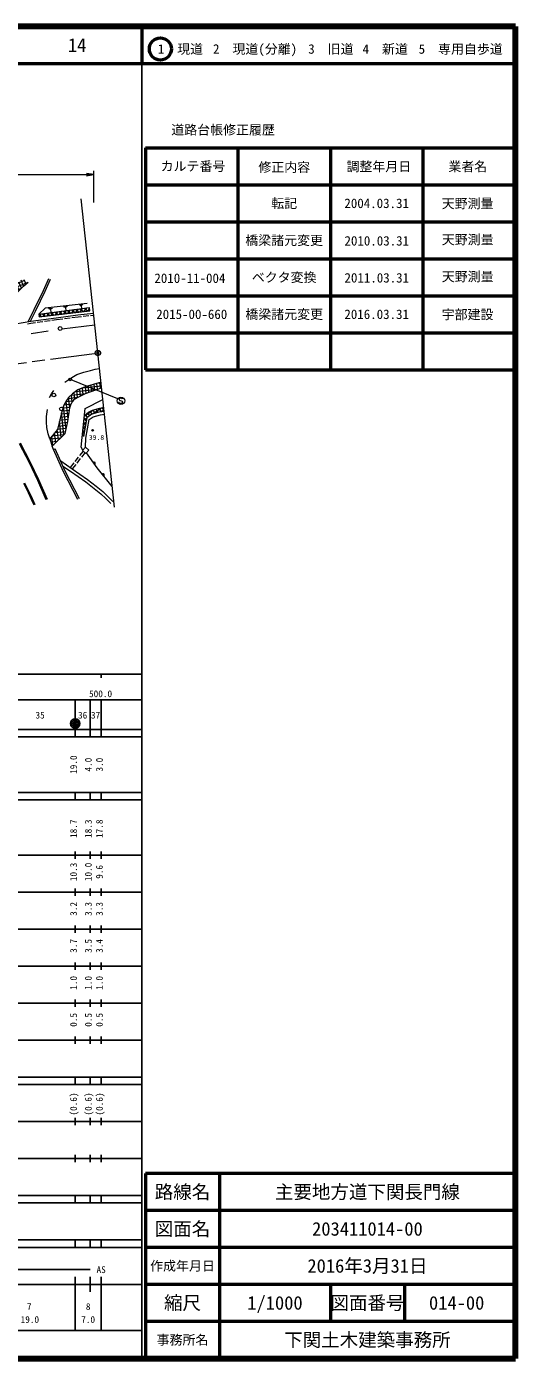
# Model space of a CAD drawing. Units: millimetres, scale not verified. Extents: x 40000 to 680000, y 20000 to 380000.
# Drawn here: x 547854 to 680000, y 20000 to 380000 of the extents above; entities that cross this region are included whole.
import ezdxf
from ezdxf.enums import TextEntityAlignment as Align

# ---------------------------------------------------------------- set-up
doc = ezdxf.new("R2010")
doc.units = ezdxf.units.MM
doc.header["$LTSCALE"] = 1000
doc.header["$PDMODE"] = 32
doc.header["$PDSIZE"] = 500
doc.linetypes.add('CHAIN', pattern=[18.5, 12, -1.5, 3.5, -1.5])
for name, color, linetype, lineweight in [('M-BMK', 2, 'CHAIN', 13), ('M-BMK-OTRS', 5, 'Continuous', 13), ('M-STR-HTXT', 7, 'Continuous', 13), ('M-STR-STRC', 7, 'Continuous', 13), ('M-TTL', 2, 'Continuous', 140), ('M-TTL-BAND', 7, 'Continuous', 25), ('M-TTL-FRAM', 2, 'Continuous', 50), ('M-TTL-LINE', 7, 'Continuous', 50), ('M-WORK', 1, 'Continuous', 13)]:
    doc.layers.add(name, color=color, linetype=linetype, lineweight=lineweight)
doc.layers.add('M-OTRS', color=6, linetype='Continuous')
doc.layers.add('M-TTL-TXT', color=7, linetype='Continuous')
doc.styles.add('ＭＳ ゴシック', font='')
doc.styles.get('ＭＳ ゴシック').set_extended_font_data('MS Gothic')

# ---------------------------------------------------------------- blocks, each defined once
blk = doc.blocks.new('open_arrow')
at = {"color": 0, "linetype": 'Continuous', "lineweight": -2}
blk.add_lwpolyline([(7.5, 1.25), (0, 0), (7.5, -1.25)], dxfattribs=at)

msp = doc.modelspace()

# ---------------------------------------------------------------- hatches: boundary and pattern name
at = {"layer": 'M-TTL-BAND'}
msp.add_hatch(color=256, dxfattribs=at).paths.add_polyline_path([(561148, 191597, 1), (560848, 191597, 1)])
at = {"layer": 'M-WORK'}
h = msp.add_hatch(dxfattribs=at)
h.set_pattern_fill('USER', color=256, style=0, pattern_type=2)
h.set_pattern_definition([(113.006, (539352, 299341), (-736.37, -312.665), []), (203.006, (539352, 299341), (312.665, -736.37), [])])
h.paths.add_polyline_path([(537328, 298451), (538449, 301228), (539791, 303724), (541670, 306730), (543468, 308878), (544971, 310273), (546742, 311822), (548262, 310910), (546991, 309837), (545220, 308065), (543109, 305757), (541516, 303646), (540425, 301105), (539759, 298975), (539656, 298969), (539667, 298796)])
h = msp.add_hatch(dxfattribs=at)
h.set_pattern_fill('USER', color=256, style=0, pattern_type=2)
h.set_pattern_definition([(52.6094, (552596, 302058), (-635.61, 485.797), []), (142.6094, (552596, 302058), (-485.797, -635.61), [])])
h.paths.add_polyline_path([(551149, 302234), (564810, 304059), (564917, 303200), (551202, 301536)])
h = msp.add_hatch(dxfattribs=at)
h.set_pattern_fill('USER', color=256, style=0, pattern_type=2)
h.set_pattern_definition([(96.1, (555576, 268685), (-795.47, -85.012), []), (186.1, (555576, 268685), (85.012, -795.47), [])])
h.paths.add_polyline_path([(554108, 268557), (556182, 271128), (557352, 275968), (557937, 277643), (558611, 278937), (559285, 279859), (560242, 280763), (561696, 281809), (563681, 282607), (567975, 283882), (568136, 282393), (563806, 280834), (561944, 279895), (560827, 279274), (560171, 278459), (559781, 277749), (559533, 276916), (558952, 273268), (558314, 270051), (554786, 266558)])
h = msp.add_hatch(dxfattribs=at)
h.set_pattern_fill('USER', color=256, style=0, pattern_type=2)
h.set_pattern_definition([(124.865, (563037, 270533), (-656.4, -457.31), []), (214.865, (563037, 270533), (457.31, -656.4), [])])
h.paths.add_polyline_path([(563221, 269212), (564116, 274220), (565499, 275248), (567768, 275869), (568831, 275959), (568709, 277092), (567325, 276808), (565623, 276294), (564595, 275780), (563471, 274909), (562903, 269190)])

# ---------------------------------------------------------------- linework, layer by layer
at = {"layer": 'M-BMK'}
msp.add_lwpolyline([(533129, 287290), (535924, 287682), (567119, 291792)], dxfattribs=at)
msp.add_circle((567119, 291792), 700, dxfattribs=at)
at = {"layer": 'M-BMK-OTRS'}
for p, q in [((567119, 291792), (562610, 333492)), ((571628, 250091), (567119, 291792))]:
    msp.add_line(p, q, dxfattribs=at)
at = {"layer": 'M-OTRS'}
msp.add_point((567119, 291792), dxfattribs=at)
at = {"layer": 'M-STR-HTXT'}
for p, q in [((423604, 340000), (566012, 340000)), ((566012, 332500), (566012, 341000))]:
    msp.add_line(p, q, dxfattribs=at)
at = {"layer": 'M-STR-STRC'}
for p, q in [((572534, 279398), (559922, 284478)), ((572897, 278444), (572858, 278554)), ((572910, 279332), (572895, 279219)), ((572895, 279219), (572980, 279036)), ((572981, 278266), (572897, 278444)), ((573039, 279471), (572910, 279332)), ((572980, 279036), (573131, 278963)), ((573084, 278193), (572981, 278266)), ((573170, 279564), (573039, 279471)), ((573230, 278118), (573084, 278193)), ((573131, 278963), (573663, 278774)), ((573336, 279597), (573170, 279564)), ((573351, 278101), (573230, 278118)), ((573452, 279581), (573336, 279597)), ((573518, 278129), (573351, 278101)), ((573596, 279508), (573452, 279581)), ((573643, 278225), (573518, 278129)), ((573706, 279434), (573596, 279508)), ((573714, 278374), (573643, 278225)), ((573663, 278774), (573744, 278602)), ((573740, 279322), (573706, 279434)), ((573744, 278602), (573714, 278374))]:
    msp.add_line(p, q, dxfattribs=at)
for centre, radius in [((559611, 284645), 350), ((573368, 278846), 1000)]:
    msp.add_circle(centre, radius, dxfattribs=at)
at = {"layer": 'M-TTL'}
for p, q in [((680000, 380000), (40000, 380000)), ((680000, 20000), (680000, 380000)), ((40000, 20000), (680000, 20000))]:
    msp.add_line(p, q, dxfattribs=at)
at = {"layer": 'M-TTL-BAND'}
for p, q in [((579000, 20000), (579000, 370000)), ((40000, 205000), (579000, 205000)), ((568000, 205000), (568000, 204000)), ((68000, 198000), (579000, 198000)), ((561000, 188000), (561000, 198000)), ((565000, 188000), (565000, 198000)), ((568000, 188000), (568000, 198000)), ((40000, 190000), (579000, 190000)), ((40000, 188000), (579000, 188000)), ((40000, 173000), (579000, 173000)), ((561000, 171000), (561000, 173000)), ((565000, 171000), (565000, 173000)), ((568000, 171000), (568000, 173000)), ((40000, 171000), (579000, 171000)), ((40000, 156000), (579000, 156000)), ((561000, 155000), (561000, 157000)), ((565000, 155000), (565000, 157000)), ((568000, 155000), (568000, 157000)), ((46000, 146000), (579000, 146000)), ((561000, 145000), (561000, 147000)), ((565000, 145000), (565000, 147000)), ((568000, 145000), (568000, 147000)), ((561000, 135000), (561000, 137000)), ((565000, 135000), (565000, 137000)), ((568000, 135000), (568000, 137000)), ((52000, 136000), (579000, 136000)), ((46000, 126000), (579000, 126000)), ((561000, 125000), (561000, 127000)), ((565000, 125000), (565000, 127000)), ((568000, 125000), (568000, 127000)), ((52000, 116000), (579000, 116000)), ((561000, 115000), (561000, 117000)), ((565000, 115000), (565000, 117000)), ((568000, 115000), (568000, 117000)), ((46000, 106000), (579000, 106000)), ((561000, 105000), (561000, 107000)), ((565000, 105000), (565000, 107000)), ((568000, 105000), (568000, 107000)), ((40000, 96000), (579000, 96000)), ((40000, 94000), (579000, 94000)), ((561000, 94000), (561000, 96000)), ((565000, 94000), (565000, 96000)), ((568000, 94000), (568000, 96000)), ((49000, 84000), (579000, 84000)), ((561000, 83000), (561000, 85000)), ((565000, 83000), (565000, 85000)), ((568000, 83000), (568000, 85000)), ((40000, 74000), (579000, 74000)), ((561000, 73000), (561000, 75000)), ((565000, 73000), (565000, 75000)), ((568000, 73000), (568000, 75000)), ((40000, 64000), (579000, 64000)), ((40000, 62000), (579000, 62000)), ((561000, 62000), (561000, 64000)), ((565000, 62000), (565000, 64000)), ((568000, 62000), (568000, 64000)), ((40000, 52000), (579000, 52000)), ((561000, 50000), (561000, 52000)), ((565000, 50000), (565000, 52000)), ((568000, 50000), (568000, 52000)), ((40000, 50000), (579000, 50000)), ((71000, 44000), (565000, 44000)), ((40000, 40000), (579000, 40000)), ((561000, 27500), (561000, 42000)), ((565000, 38000), (565000, 42000)), ((568000, 27500), (568000, 42000)), ((68000, 27500), (579000, 27500))]:
    msp.add_line(p, q, dxfattribs=at)
msp.add_lwpolyline([(561148, 191597, 1), (560848, 191597, 1)], format="xyb", close=True, dxfattribs=at)
for radius in [1250, 900, 500, 150]:
    msp.add_circle((560998, 191597), radius, dxfattribs=at)
at = {"layer": 'M-TTL-FRAM'}
for p, q in [((580000, 347197), (580000, 287197)), ((580000, 347197), (680000, 347197)), ((580000, 287197), (680000, 287197)), ((680000, 70000), (580000, 70000)), ((580000, 70000), (580000, 20000))]:
    msp.add_line(p, q, dxfattribs=at)
at = {"layer": 'M-TTL-LINE'}
for p, q in [((579000, 380000), (579000, 370000)), ((40000, 370000), (680000, 370000)), ((605000, 347197), (605000, 287197)), ((630000, 347197), (630000, 287197)), ((655000, 347197), (655000, 287197)), ((580000, 337197), (680000, 337197)), ((580000, 327197), (680000, 327197)), ((580000, 317197), (680000, 317197)), ((580000, 307197), (680000, 307197)), ((580000, 297197), (680000, 297197)), ((600000, 70000), (600000, 20000)), ((680000, 60000), (580000, 60000)), ((680000, 50000), (580000, 50000)), ((680000, 40000), (580000, 40000)), ((630000, 40000), (630000, 30000)), ((650000, 40000), (650000, 30000)), ((680000, 30000), (580000, 30000))]:
    msp.add_line(p, q, dxfattribs=at)
msp.add_circle((584031, 373958), 3000, dxfattribs=at)
at = {"layer": 'M-WORK'}
for p, q in [((552371, 308702), (553856, 311941)), ((552824, 308491), (554311, 311732)), ((549915, 303500), (552371, 308702)), ((550365, 303281), (552824, 308491)), ((548291, 300239), (549915, 303500)), ((548916, 300373), (550365, 303281)), ((553746, 303805), (554805, 303931)), ((554023, 303731), (554553, 303793)), ((554168, 303641), (554433, 303672)), ((554247, 303543), (554379, 303558)), ((554313, 303550), (554401, 302810)), ((557807, 304285), (558865, 304410)), ((558084, 304211), (558613, 304273)), ((558229, 304121), (558494, 304152)), ((558308, 304023), (558440, 304038)), ((558374, 304030), (558461, 303290)), ((561728, 302069), (565960, 302516)), ((562016, 304802), (563074, 304927)), ((562293, 304728), (562822, 304790)), ((562438, 304637), (562702, 304669)), ((562516, 304539), (562649, 304555)), ((562582, 304547), (562670, 303806)), ((540615, 298958), (548959, 300351)), ((548072, 299696), (549035, 299857)), ((548959, 300351), (555850, 301304)), ((549035, 299857), (550247, 300024)), ((550742, 300093), (552228, 300298)), ((552724, 300367), (554209, 300572)), ((554705, 300641), (555917, 300808)), ((555850, 301304), (561728, 302069)), ((555917, 300808), (557612, 301029)), ((557349, 298286), (566295, 299413)), ((558108, 301093), (559596, 301287)), ((560091, 301351), (561787, 301572)), ((561787, 301572), (562656, 301664)), ((563154, 301717), (564645, 301874)), ((565143, 301927), (566012, 302019)), ((549047, 297087), (553645, 297767)), ((545843, 267337), (548582, 262158)), ((546103, 267486), (548851, 262291)), ((555145, 265663), (555602, 265867)), ((557831, 259653), (555145, 265663)), ((558282, 259869), (555602, 265867)), ((561833, 263655), (560902, 262478)), ((562362, 263215), (561431, 262039)), ((563113, 265274), (562143, 264047)), ((563642, 264835), (562672, 263607)), ((548582, 262158), (550793, 257430)), ((548851, 262291), (551067, 257554)), ((557064, 262618), (560206, 260457)), ((557676, 261226), (559751, 259799)), ((561660, 252154), (557831, 259653)), ((562106, 252381), (558282, 259869)), ((560592, 262086), (559622, 260859)), ((559751, 259799), (563833, 256967)), ((561121, 261647), (560150, 260419)), ((560206, 260457), (564308, 257611)), ((546996, 256563), (548245, 254036)), ((547264, 256697), (548515, 254168)), ((550793, 257430), (553088, 252133)), ((551067, 257554), (553363, 252253)), ((563833, 256967), (566147, 255158)), ((564308, 257611), (566644, 255785)), ((566644, 255785), (568455, 254326)), ((548245, 254036), (549096, 252281)), ((548515, 254168), (549369, 252407)), ((549096, 252281), (549788, 250712)), ((549369, 252407), (550062, 250833)), ((566147, 255158), (567929, 253722)), ((567929, 253722), (569285, 252446)), ((568455, 254326), (569845, 253017)), ((569285, 252446), (570588, 251116)), ((569845, 253017), (571159, 251676))]:
    msp.add_line(p, q, dxfattribs=at)
for points in [[(539759, 298975), (540425, 301105), (541516, 303646), (543109, 305757), (545220, 308065), (546991, 309837), (548262, 310910)], [(564219, 305186), (552893, 303898), (551149, 302234), (564810, 304059)], [(551149, 302234), (551202, 301536), (564917, 303200), (564810, 304059)], [(558203, 283932), (560056, 285182), (561457, 285944), (563318, 286600), (565144, 287078), (566403, 287362), (567574, 287583)], [(554067, 279755), (554599, 280724), (555225, 281658)], [(567975, 283882), (563681, 282607), (561696, 281809), (560242, 280763), (559285, 279859), (558611, 278937), (557937, 277643), (557352, 275968), (556182, 271128), (554108, 268557), (554786, 266558)], [(555145, 265663), (554786, 266558), (558314, 270051), (558952, 273268), (559533, 276916), (559781, 277749), (560171, 278459), (560827, 279274), (561944, 279895), (563806, 280834), (568136, 282393)], [(563061, 265469), (562618, 266312), (563659, 276808), (568480, 279205)], [(554108, 268557), (553694, 269893), (553331, 271601), (553242, 273072), (553242, 274650), (553402, 275838), (553526, 276529)], [(568831, 275959), (567768, 275869), (565499, 275248), (564116, 274220), (563221, 269212)], [(563471, 274909), (564595, 275780), (565623, 276294), (567325, 276808), (568709, 277092)], [(563738, 266284), (563841, 268773), (564745, 273799), (565818, 274561), (567857, 275093), (568911, 275218)], [(571024, 255675), (566948, 260740), (564052, 264810)]]:
    msp.add_lwpolyline(points, dxfattribs=at)
msp.add_lwpolyline([(563897, 264623), (562987, 265379), (563738, 266284), (564648, 265527)], close=True, dxfattribs=at)
for centre, radius in [((556894, 298401), 500), ((555207, 280418), 500), ((557238, 276653), 500), ((565708, 270868), 150), ((565708, 270868), 120), ((565708, 270868), 90), ((565708, 270868), 60), ((565708, 270868), 30), ((565708, 270868), 20)]:
    msp.add_circle(centre, radius, dxfattribs=at)
for centre, radius, start, end in [((566079, 261961), 350, 305.43903, 125.43903), ((566079, 261961), 280, 305.43903, 125.43903), ((566079, 261961), 210, 305.43903, 125.43903), ((566079, 261961), 140, 305.43903, 125.43903), ((566079, 261961), 100, 305.43903, 125.43903), ((568517, 258791), 350, 308.82511, 128.82511), ((568517, 258791), 280, 308.82511, 128.82511), ((568517, 258791), 210, 308.82511, 128.82511), ((568517, 258791), 140, 308.82511, 128.82511), ((568517, 258791), 100, 308.82511, 128.82511)]:
    msp.add_arc(centre, radius, start, end, dxfattribs=at)
msp.add_point((565708, 270868), dxfattribs=at)

# ---------------------------------------------------------------- block references
at = {"layer": 'M-STR-HTXT', "xscale": 267, "yscale": 267, "rotation": 180}
msp.add_blockref('open_arrow', (566012, 340000), dxfattribs=at)

# ---------------------------------------------------------------- texts
at = {"layer": 'M-TTL-BAND', "style": 'ＭＳ ゴシック'}
for s, p in [('500.0', (567844, 198195)), ('35', (551500, 192405)), ('36', (563000, 192405)), ('37', (566500, 192405)), ('AS', (568000, 42500)), ('7', (548562, 32523)), ('8', (564490, 32523)), ('19.0', (548724, 29033)), ('7.0', (564490, 29033))]:
    msp.add_text(s, height=1833, dxfattribs=at).set_placement(p, align=Align.BOTTOM_CENTER)
for s, p in [('19.0', (562000, 180500)), ('4.0', (566000, 180500)), ('3.0', (569000, 180500)), ('18.7', (562000, 163174)), ('18.3', (566000, 163174)), ('17.8', (569000, 163174)), ('10.3', (562000, 151500)), ('10.0', (566000, 151500)), ('9.6', (569000, 151500)), ('3.2', (562000, 141500)), ('3.3', (566000, 141500)), ('3.3', (569000, 141500)), ('3.7', (562000, 131500)), ('3.5', (566000, 131500)), ('3.4', (569000, 131500)), ('1.0', (562000, 121500)), ('1.0', (566000, 121500)), ('1.0', (569000, 121500)), ('0.5', (562000, 111500)), ('0.5', (566000, 111500)), ('0.5', (569000, 111500)), ('(0.6)', (562000, 88764)), ('(0.6)', (566000, 88764)), ('(0.6)', (569000, 88764))]:
    msp.add_text(s, height=1833, rotation=90, dxfattribs=at).set_placement(p, align=Align.BOTTOM_CENTER)
at = {"layer": 'M-TTL-TXT', "style": 'ＭＳ ゴシック'}
for s, height, p in [('14', 3666, (561497, 375000)), ('1\u3000現道', 2566, (589448, 373958)), ('2\u3000現道(分離)', 2566, (609619, 373958)), ('3\u3000旧道', 2566, (630121, 373958)), ('4\u3000新道', 2566, (644824, 373958)), ('5\u3000専用自歩道', 2566, (665228, 373958)), ('道路台帳修正履歴', 2566, (600968, 352113)), ('カルテ番号', 2566, (592839, 342277)), ('修正内容', 2566, (617509, 342023)), ('調整年月日', 2566, (643089, 342197)), ('業者名', 2566, (667134, 342197)), ('転記', 2566, (617500, 332245)), ('2004.03.31', 2566, (642500, 332245)), ('天野測量', 2566, (667077, 332189)), ('天野測量', 2566, (667088, 322433)), ('橋梁諸元変更', 2566, (617481, 322237)), ('2010.03.31', 2566, (642528, 322108)), ('2010-11-004', 2566, (592000, 312000)), ('ベクタ変換', 2566, (617481, 312237)), ('2011.03.31', 2566, (642528, 312108)), ('天野測量', 2566, (667088, 312433)), ('2015-00-660', 2566, (592500, 302245)), ('橋梁諸元変更', 2566, (617500, 302245)), ('2016.03.31', 2566, (642500, 302245)), ('宇部建設', 2566, (667077, 302189)), ('路線名', 3666, (590000, 65000)), ('路線名', 3666, (590000, 65000)), ('主要地方道下関長門線', 3666, (640000, 65000)), ('図面名', 3666, (590000, 55000)), ('図面名', 3666, (590000, 55000)), ('203411014-00', 3666, (640000, 55000)), ('2016年3月31日', 3666, (640000, 45000)), ('作成年月日', 2566, (590000, 45000)), ('作成年月日', 2566, (590000, 45000)), ('縮尺', 3666, (590000, 35000)), ('縮尺', 3666, (590000, 35000)), ('1/1000', 3666, (615000, 35000)), ('図面番号', 3666, (640000, 35000)), ('図面番号', 3666, (640000, 35000)), ('014-00', 3666, (664125, 35000)), ('事務所名', 2566, (590000, 25000)), ('事務所名', 2566, (590000, 25000)), ('下関土木建築事務所', 3666, (640000, 25000))]:
    msp.add_text(s, height=height, dxfattribs=at).set_placement(p, align=Align.MIDDLE_CENTER)
at = {"layer": 'M-WORK', "style": 'ＭＳ ゴシック'}
msp.add_text('39.8', height=1320, dxfattribs=at).set_placement((566752, 267893), align=Align.BOTTOM_CENTER)

doc.saveas('drawing.dxf')
